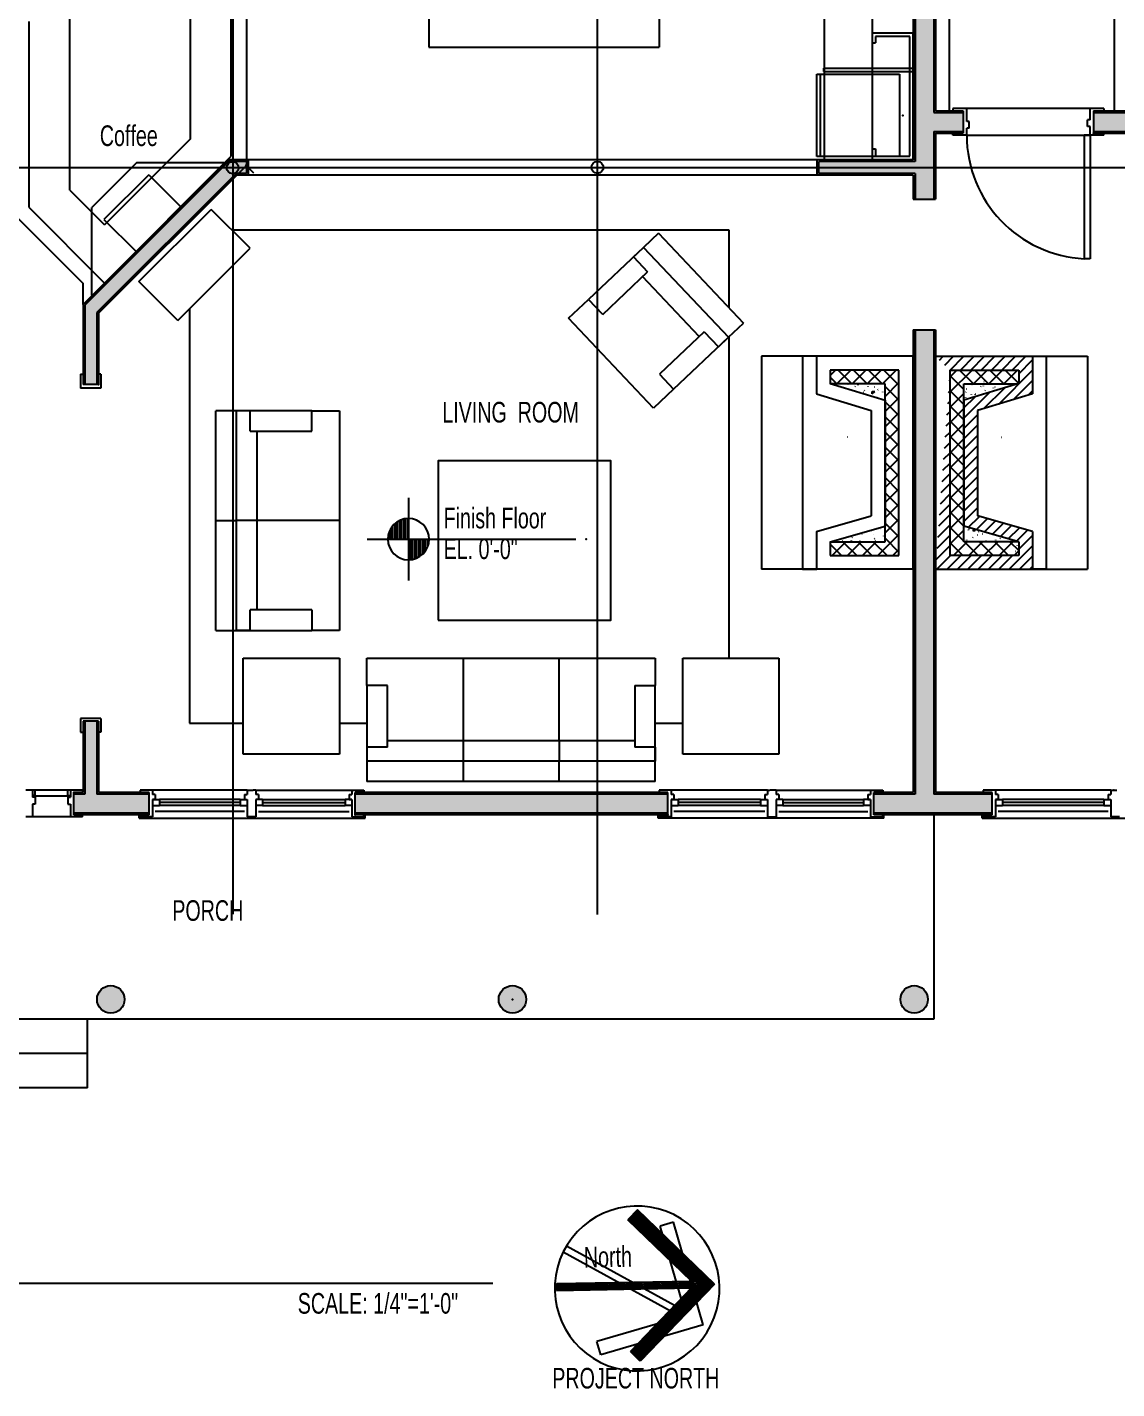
# Model space of a CAD drawing. Extents: x -744 to 664, y -463 to 346.
# Drawn here: x 0.6 to 318, y -453.9 to -57.5 of the extents above; entities that cross this region are included whole.
import ezdxf
from ezdxf.enums import TextEntityAlignment as Align

# ---------------------------------------------------------------- set-up
doc = ezdxf.new("R2010")
doc.units = 0
doc.header["$MEASUREMENT"] = 0
for name, color, linetype in [('1.1COLLINE', 7, 'Continuous'), ('1.1COLUMNS', 51, 'Continuous'), ('1.1DEMO', 3, 'Continuous'), ('1.1DRWDWS', 1, 'Continuous'), ('1.1FILL', 7, 'Continuous'), ('1.1NOTES', 11, 'Continuous'), ('1.1RMNAMES', 5, 'Continuous'), ('1.1WALL', 7, 'Continuous')]:
    doc.layers.add(name, color=color, linetype=linetype)
doc.styles.add('DCADTXTSTYLE21', font='ARIAL NARROW')
doc.styles.add('DCADTXTSTYLE25', font='ARIAL NARROW')
doc.styles.add('DCADTXTSTYLE26', font='ARIAL NARROW')
doc.styles.add('DCADTXTSTYLE30', font='ARIAL NARROW')
doc.styles.add('DCADTXTSTYLE31', font='ARIAL NARROW')
doc.styles.add('DCADTXTSTYLE37', font='ARIAL NARROW')
doc.styles.add('DCADTXTSTYLE56', font='ARIAL NARROW')
doc.styles.add('DCADTXTSTYLE60', font='ARIAL NARROW')
pattern_1 = [(45, (0, 0), (-2.20971, 2.20971), []), (-45, (0, 0), (2.20971, 2.20971), [])]
pattern_2 = [(0, (0, 0), (0, 12), [0.75, -11.25]), (90, (0.75, 0), (-12, 7e-16), [0.75, -11.25]), (45, (0, 0), (-12, 12), [1.06066, -15.9099]), (45, (12, 0), (-12, 12), [1.0607, -15.9099]), (0, (6.75, 4.5), (0, 12), [0.75, -11.25]), (90, (6.75, 15.75), (-12, 7e-16), [0.75, -11.25]), (45, (6.75, 15.75), (-12, 12), [1.06066, -15.9099]), (45, (18.75, 15.75), (-12, 12), [1.06066, -15.9099]), (20, (0, 0), (-1.02606, 2.819078), [-2.925, 0.075]), (55, (0, 0), (-2.457456, 1.72073), [-2.925, 0.075]), (80, (0, 0), (-2.954423, 0.520945), [-2.925, 0.075])]

# ---------------------------------------------------------------- blocks, each defined once
blk = doc.blocks.new('ARCHSM8')
at = {"color": 1, "linetype": 'Continuous', "ltscale": 12.015892}
for p, q in [((0, 12.01), (0, -12.01)), ((-12.01, 0), (12.01, 0))]:
    blk.add_line(p, q, dxfattribs=at)
at = {"color": 3, "linetype": 'Continuous', "ltscale": 12.015892}
for p, q in [((-4.51, 0), (-4.51, 3.97)), ((-3.88, 0), (-3.88, 4.59)), ((-3.25, 0), (-3.25, 5.05)), ((-2.63, 0), (-2.63, 5.4)), ((-2, 0), (-2, 5.66)), ((-1.38, 0), (-1.38, 5.85)), ((-0.75, 0), (-0.75, 5.96)), ((-0.13, 0), (-0.13, 6.01)), ((-5.76, 0), (-5.76, 1.72)), ((-5.13, 0), (-5.13, 3.12)), ((0.5, -5.99), (0.5, 0)), ((1.13, -5.9), (1.13, 0)), ((1.75, -5.75), (1.75, 0)), ((2.38, -5.52), (2.38, 0)), ((3, -5.2), (3, 0)), ((3.63, -4.79), (3.63, 0)), ((4.26, -4.24), (4.26, 0)), ((4.88, -3.5), (4.88, 0)), ((5.51, -2.4), (5.51, 0))]:
    blk.add_line(p, q, dxfattribs=at)
for start, end in [(90, 180), (0, 90), (180, 270), (270, 360)]:
    blk.add_arc((0, 0), 6.01, start, end, dxfattribs=at)

msp = doc.modelspace()

# ---------------------------------------------------------------- hatches: boundary and pattern name
at = {"layer": '1.1DRWDWS', "linetype": 'Continuous', "ltscale": 383.987732}
h = msp.add_hatch(dxfattribs=at)
h.set_pattern_fill('ansi31', color=11, scale=2.125, style=0, pattern_type=2)
h.set_pattern_definition([(45, (0, 0), (-1.502602, 1.502602), [])])
h.paths.add_polyline_path([(265.2, -153.28), (293.43, -153.28), (293.43, -164.22), (277.43, -169.07), (277.43, -199.74), (293.43, -204.33), (293.43, -215.28), (265.2, -215.28), (269.43, -157.28), (289.43, -157.28), (289.43, -161.21), (273.43, -166.06), (273.43, -202.75), (289.18, -207.28), (289.43, -211.28), (269.43, -211.28), (269.43, -157.28)], flags=0)
h = msp.add_hatch(dxfattribs=at)
h.set_pattern_fill('ansi37', color=11, scale=3.125, style=0, pattern_type=2)
h.set_pattern_definition(pattern_1)
h.paths.add_polyline_path([(234.71, -161.28), (234.48, -157.28), (254.48, -157.28), (254.48, -211.28), (234.48, -211.28), (234.48, -207.28), (250.48, -207.28), (250.48, -161.28)], flags=0)
h = msp.add_hatch(dxfattribs=at)
h.set_pattern_fill('ansi37', color=11, scale=3.125, style=0, pattern_type=2)
h.set_pattern_definition(pattern_1)
h.paths.add_polyline_path([(289.2, -161.28), (289.43, -157.28), (269.43, -157.28), (269.43, -211.28), (289.43, -211.28), (289.43, -207.28), (273.43, -207.28), (273.43, -161.28)], flags=0)
h = msp.add_hatch(dxfattribs=at)
h.set_pattern_fill('concrete', color=11, scale=0.75, style=0, pattern_type=2)
h.set_pattern_definition(pattern_2)
h.paths.add_polyline_path([(250.48, -161.28), (250.48, -166.06), (234.71, -161.28)], flags=0)
h = msp.add_hatch(dxfattribs=at)
h.set_pattern_fill('concrete', color=11, scale=0.75, style=0, pattern_type=2)
h.set_pattern_definition(pattern_2)
h.paths.add_polyline_path([(273.43, -161.28), (273.43, -166.06), (289.2, -161.28)], flags=0)
h = msp.add_hatch(dxfattribs=at)
h.set_pattern_fill('concrete', color=11, scale=0.75, style=0, pattern_type=2)
h.set_pattern_definition(pattern_2)
h.paths.add_polyline_path([(250.48, -207.54), (250.48, -202.75), (234.71, -207.54)], flags=0)
h = msp.add_hatch(dxfattribs=at)
h.set_pattern_fill('concrete', color=11, scale=0.75, style=0, pattern_type=2)
h.set_pattern_definition(pattern_2)
h.paths.add_polyline_path([(273.43, -207.54), (273.43, -202.75), (289.2, -207.54)], flags=0)
at = {"layer": '1.1FILL', "linetype": 'Continuous', "ltscale": 8}
for points in [[(259.2, -87.78), (259.2, -96.53), (231.2, -96.53), (231.2, -100.03), (259.2, -100.03), (259.2, -107.53), (264.7, -107.53), (264.7, -87.78), (273.2, -87.78), (273.2, -82.28), (264.7, -82.28), (264.7, -42.28), (259.2, -42.28)], [(311.2, -82.28), (311.2, -87.78), (321.2, -87.78), (321.2, -82.28)], [(20.93, -140.55), (61.46, -100.03), (64.53, -100.03), (64.53, -96.53), (59.3, -96.53), (17.43, -138.4)], [(20.93, -140.55), (17.43, -138.4), (17.43, -161.52), (20.93, -161.52)], [(281.7, -286.28), (281.7, -280.78), (264.7, -280.78), (264.7, -145.53), (259.2, -145.53), (259.2, -280.78), (247.2, -280.78), (247.2, -286.28)], [(36.2, -286.28), (36.2, -280.78), (20.93, -280.78), (20.93, -259.52), (17.43, -259.52), (17.43, -280.78), (14.2, -280.78), (14.2, -286.28)], [(187.2, -286.28), (187.2, -280.78), (96.2, -280.78), (96.2, -286.28)], [(28.97, -340.53, 1), (20.97, -340.53, 1)], [(145.96, -340.53, 1), (137.96, -340.53, 1)], [(262.96, -340.53, 1), (254.96, -340.53, 1)]]:
    msp.add_hatch(color=7, dxfattribs=at).paths.add_polyline_path(points, flags=0)

# ---------------------------------------------------------------- linework, layer by layer
at = {"layer": '1.1COLLINE', "color": 7, "linetype": 'Continuous', "ltscale": 96}
for p, q in [((60.58, -315.69), (60.58, -32.01)), ((166.7, -315.79), (166.7, -32.1)), ((-250.48, -98.28), (330.5, -98.28))]:
    msp.add_line(p, q, dxfattribs=at)
at = {"layer": '1.1COLUMNS', "color": 51, "linetype": 'Continuous', "ltscale": 12}
msp.add_line((64.08, -97.41), (66.52, -99.85), dxfattribs=at)
at = {"layer": '1.1COLUMNS', "color": 1, "linetype": 'Continuous', "ltscale": 12}
for centre in [(60.45, -98.37), (166.7, -98.28)]:
    msp.add_circle(centre, 1.75, dxfattribs=at)
at = {"layer": '1.1DEMO', "color": 11, "linetype": 'Continuous', "ltscale": 2}
for p, q in [((64.58, -97.61), (64.58, -39.41)), ((117.58, -39.28), (117.58, -63.28)), ((184.7, -39.28), (184.7, -63.28)), ((13.08, -104.87), (13.08, -44.66)), ((48.08, -43.91), (48.08, -90.07)), ((60.08, -95.04), (60.08, -43.91)), ((1.08, -55.76), (1.08, -109.84)), ((117.58, -63.28), (184.7, -63.28)), ((230.65, -95.15), (230.65, -71.15)), ((230.65, -71.15), (231.65, -71.15)), ((231.65, -71.15), (254.65, -71.15)), ((231.65, -95.15), (231.65, -71.15)), ((232.61, -69.34), (258.7, -69.34)), ((232.61, -70.34), (232.61, -69.34)), ((232.61, -70.34), (258.7, -70.34)), ((254.65, -71.15), (254.65, -95.15)), ((258.7, -70.34), (258.7, -69.34)), ((48.08, -90.07), (23.18, -114.97)), ((259.2, -87.78), (259.2, -87.78)), ((23.18, -131.94), (60.08, -95.04)), ((231.65, -95.15), (230.65, -95.15)), ((254.65, -95.15), (231.65, -95.15)), ((21.43, -140.76), (64.58, -97.61)), ((13.08, -104.87), (23.18, -114.97)), ((1.08, -109.84), (23.18, -131.94)), ((-3.42, -111.7), (16.93, -132.05)), ((16.93, -138.19), (16.93, -132.1))]:
    msp.add_line(p, q, dxfattribs=at)
msp.add_point((255.65, -83.15), dxfattribs=at)
at = {"layer": '1.1DRWDWS', "color": 3, "linetype": 'Continuous', "ltscale": 12}
for p, q in [((269.2, -81.78), (269.2, -14.42)), ((317.2, -14.42), (317.2, -81.78)), ((232.7, -17.36), (232.7, -96.03)), ((258.7, -59.17), (246.7, -59.17)), ((246.7, -59.17), (246.7, -61.97)), ((258.7, -96.03), (258.7, -59.17)), ((246.7, -61.97), (247.7, -61.97)), ((257.7, -60.17), (247.7, -60.17)), ((247.7, -60.17), (247.7, -61.97)), ((257.7, -95.03), (257.7, -60.17)), ((270.26, -81.15), (270.26, -81.78)), ((314.2, -81.15), (314.2, -81.78)), ((270.26, -88.9), (270.26, -88.28)), ((314.2, -88.9), (314.2, -88.28)), ((246.7, -92.91), (246.7, -96.03)), ((246.7, -92.91), (247.7, -92.91)), ((247.7, -92.91), (247.7, -95.03)), ((247.7, -95.03), (257.7, -95.03)), ((32.48, -96.91), (19.46, -109.92)), ((57.9, -96.91), (32.48, -96.91)), ((246.7, -96.03), (258.7, -96.03)), ((19.46, -135.45), (19.46, -109.92)), ((16.18, -158.52), (16.81, -158.52)), ((22.06, -158.52), (21.43, -158.52)), ((16.18, -262.71), (16.81, -262.71)), ((22.06, -262.71), (21.43, -262.71)), ((2.95, -279.65), (0.2, -279.65)), ((2.2, -279.65), (2.2, -281.65)), ((12.95, -281.39), (2.2, -281.39)), ((16.7, -279.65), (12.45, -279.65)), ((13.2, -279.65), (13.2, -281.65)), ((16.7, -279.65), (16.7, -280.28)), ((2.2, -283.65), (2.2, -287.4)), ((13.2, -283.65), (13.2, -287.4)), ((37.16, -282.34), (39.16, -282.34)), ((37.16, -284.09), (39.16, -284.09)), ((39.16, -282.34), (39.16, -284.09)), ((62.65, -283.22), (39.16, -283.22)), ((62.65, -282.34), (62.65, -284.09)), ((62.65, -282.34), (64.65, -282.34)), ((62.65, -284.09), (64.65, -284.09)), ((69.2, -282.34), (67.2, -282.34)), ((69.2, -284.09), (67.2, -284.09)), ((69.2, -282.34), (69.2, -284.09)), ((69.2, -283.22), (93.2, -283.22)), ((93.2, -282.34), (93.2, -284.09)), ((95.2, -282.34), (93.2, -282.34)), ((95.2, -284.09), (93.2, -284.09)), ((188.2, -282.34), (190.2, -282.34)), ((188.2, -284.09), (190.2, -284.09)), ((190.2, -282.34), (190.2, -284.09)), ((214.2, -283.22), (190.2, -283.22)), ((214.2, -282.34), (214.2, -284.09)), ((214.2, -282.34), (216.2, -282.34)), ((214.2, -284.09), (216.2, -284.09)), ((220.75, -282.34), (218.75, -282.34)), ((220.75, -284.09), (218.75, -284.09)), ((220.75, -282.34), (220.75, -284.09)), ((220.75, -283.22), (244.24, -283.22)), ((244.24, -282.34), (244.24, -284.09)), ((246.24, -282.34), (244.24, -282.34)), ((246.24, -284.09), (244.24, -284.09)), ((282.66, -282.34), (284.66, -282.34)), ((282.66, -284.09), (284.66, -284.09)), ((284.66, -282.34), (284.66, -284.09)), ((314.19, -283.22), (284.66, -283.22)), ((314.19, -282.34), (314.19, -284.09)), ((314.19, -282.34), (316.19, -282.34)), ((314.19, -284.09), (316.19, -284.09)), ((2.2, -287.4), (0.2, -287.4)), ((16.7, -287.4), (13.2, -287.4)), ((16.7, -287.4), (16.7, -286.78))]:
    msp.add_line(p, q, dxfattribs=at)
at = {"layer": '1.1DRWDWS', "color": 1, "linetype": 'Continuous', "ltscale": 8}
for p, q in [((246.7, -44.86), (246.7, -95.91)), ((230.7, -96.03), (64.53, -96.03)), ((36.01, -100.44), (23, -113.46)), ((36.01, -100.44), (45.35, -109.78)), ((230.7, -100.53), (64.53, -100.53)), ((23, -113.46), (32.33, -122.79)), ((226.48, -153.28), (226.48, -215.28)), ((297.43, -153.28), (297.43, -215.28))]:
    msp.add_line(p, q, dxfattribs=at)
at = {"layer": '1.1DRWDWS', "color": 3, "linetype": 'Continuous', "ltscale": 24}
for p, q in [((274.26, -81.15), (270.26, -81.15)), ((274.26, -84.9), (274.26, -81.15)), ((314.2, -81.15), (310.2, -81.15)), ((310.2, -84.4), (310.2, -81.15)), ((275.01, -84.9), (274.26, -84.9)), ((274.26, -88.9), (274.26, -86.9)), ((275.01, -86.9), (274.26, -86.9)), ((275.01, -86.9), (275.01, -84.9)), ((310.2, -84.4), (309.45, -84.4)), ((309.45, -86.4), (309.45, -84.4)), ((310.2, -86.4), (309.45, -86.4)), ((310.2, -88.9), (310.2, -86.4)), ((274.26, -88.9), (270.26, -88.9)), ((308.51, -88.9), (308.51, -124.9)), ((310.26, -88.9), (308.51, -88.9)), ((314.2, -88.9), (310.2, -88.9)), ((310.26, -88.9), (310.26, -124.9)), ((310.26, -124.9), (308.51, -124.9)), ((16.18, -158.52), (16.18, -162.52)), ((22.06, -158.52), (22.06, -162.52)), ((22.06, -162.52), (16.18, -162.52)), ((16.18, -258.71), (16.18, -262.71)), ((22.06, -258.71), (16.18, -258.71)), ((22.06, -258.71), (22.06, -262.71)), ((2.95, -281.15), (2.2, -281.15)), ((2.95, -281.15), (2.95, -279.65)), ((12.45, -281.15), (12.45, -279.65)), ((12.45, -281.15), (13.2, -281.15)), ((37.16, -279.65), (33.58, -279.65)), ((33.58, -279.65), (33.58, -280.28)), ((37.16, -279.65), (37.16, -280.84)), ((37.91, -280.84), (37.16, -280.84)), ((37.91, -280.84), (37.91, -282.34)), ((63.9, -280.84), (64.65, -280.84)), ((63.9, -280.84), (63.9, -282.34)), ((64.65, -279.65), (66.4, -279.65)), ((64.65, -279.65), (64.65, -280.84)), ((67.2, -279.65), (66.45, -279.65)), ((67.2, -279.65), (67.2, -280.84)), ((67.95, -280.84), (67.2, -280.84)), ((67.95, -280.84), (67.95, -282.34)), ((94.45, -280.84), (95.2, -280.84)), ((94.45, -280.84), (94.45, -282.34)), ((95.2, -279.65), (95.2, -280.84)), ((95.2, -279.65), (98.7, -279.65)), ((98.7, -279.65), (98.7, -280.28)), ((188.2, -279.65), (184.7, -279.65)), ((184.7, -279.65), (184.7, -280.28)), ((188.2, -279.65), (188.2, -280.84)), ((188.95, -280.84), (188.2, -280.84)), ((188.95, -280.84), (188.95, -282.34)), ((215.45, -280.84), (216.2, -280.84)), ((215.45, -280.84), (215.45, -282.34)), ((216.2, -279.65), (216.95, -279.65)), ((216.2, -279.65), (216.2, -280.84)), ((218.75, -279.65), (217, -279.65)), ((218.75, -279.65), (218.75, -280.84)), ((219.5, -280.84), (218.75, -280.84)), ((219.5, -280.84), (219.5, -282.34)), ((245.49, -280.84), (246.24, -280.84)), ((245.49, -280.84), (245.49, -282.34)), ((246.24, -279.65), (246.24, -280.84)), ((246.24, -279.65), (249.83, -279.65)), ((249.83, -279.65), (249.83, -280.28)), ((282.66, -279.65), (279.08, -279.65)), ((279.08, -279.65), (279.08, -280.28)), ((282.66, -279.65), (282.66, -280.84)), ((283.41, -280.84), (282.66, -280.84)), ((283.41, -280.84), (283.41, -282.34)), ((315.44, -280.84), (316.19, -280.84)), ((315.44, -280.84), (315.44, -282.34)), ((316.19, -279.65), (317.94, -279.65)), ((316.19, -279.65), (316.19, -280.84)), ((2.95, -281.65), (2.2, -281.65)), ((2.95, -283.65), (2.2, -283.65)), ((2.95, -281.65), (2.95, -283.65)), ((12.45, -281.65), (13.2, -281.65)), ((12.45, -281.65), (12.45, -283.65)), ((12.45, -283.65), (13.2, -283.65)), ((37.16, -282.34), (37.16, -287.4)), ((37.91, -282.34), (37.16, -282.34)), ((63.9, -282.34), (64.65, -282.34)), ((64.65, -282.34), (64.65, -287.4)), ((67.95, -282.34), (67.2, -282.34)), ((67.2, -282.34), (67.2, -287.4)), ((94.45, -282.34), (95.2, -282.34)), ((95.2, -282.34), (95.2, -287.4)), ((188.2, -282.34), (188.2, -287.4)), ((188.95, -282.34), (188.2, -282.34)), ((215.45, -282.34), (216.2, -282.34)), ((216.2, -282.34), (216.2, -287.4)), ((219.5, -282.34), (218.75, -282.34)), ((218.75, -282.34), (218.75, -287.4)), ((245.49, -282.34), (246.24, -282.34)), ((246.24, -282.34), (246.24, -287.4)), ((282.66, -282.34), (282.66, -287.4)), ((283.41, -282.34), (282.66, -282.34)), ((315.44, -282.34), (316.19, -282.34)), ((316.19, -282.34), (316.19, -287.4)), ((33.58, -287.4), (33.58, -286.78)), ((37.16, -287.4), (33.58, -287.4)), ((67.2, -287.4), (64.65, -287.4)), ((95.2, -287.4), (98.7, -287.4)), ((98.7, -287.4), (98.7, -286.78)), ((184.7, -287.4), (184.7, -286.78)), ((188.2, -287.4), (184.7, -287.4)), ((216.2, -287.4), (218.75, -287.4)), ((246.24, -287.4), (249.83, -287.4)), ((249.83, -287.4), (249.83, -286.78)), ((279.08, -287.4), (279.08, -286.78)), ((282.66, -287.4), (279.08, -287.4)), ((318.74, -287.4), (316.19, -287.4)), ((18.2, -366.28), (18.2, -346.28)), ((18.2, -356.28), (-53.8, -356.28)), ((18.2, -366.28), (-53.8, -366.28))]:
    msp.add_line(p, q, dxfattribs=at)
at = {"layer": '1.1DRWDWS', "color": 11, "linetype": 'Continuous', "ltscale": 24}
for p, q in [((310.2, -81.15), (274.26, -81.15)), ((274.26, -88.9), (310.26, -88.9)), ((62.65, -282.34), (39.16, -282.34)), ((62.65, -284.09), (39.16, -284.09)), ((69.2, -282.34), (93.2, -282.34)), ((69.2, -284.09), (93.2, -284.09)), ((214.2, -282.34), (190.2, -282.34)), ((214.2, -284.09), (190.2, -284.09)), ((220.75, -282.34), (244.24, -282.34)), ((220.75, -284.09), (244.24, -284.09)), ((314.19, -282.34), (284.66, -282.34)), ((314.19, -284.09), (284.66, -284.09))]:
    msp.add_line(p, q, dxfattribs=at)
at = {"layer": '1.1DRWDWS', "color": 1, "linetype": 'Continuous', "ltscale": 12}
for p, q in [((230.48, -153.28), (214.48, -153.28)), ((214.48, -153.28), (214.48, -215.28)), ((293.43, -153.28), (309.43, -153.28)), ((309.43, -153.28), (309.43, -215.28)), ((234.48, -161.21), (250.48, -166.06)), ((289.43, -161.21), (273.43, -166.06)), ((250.48, -166.06), (250.48, -202.75)), ((273.43, -166.06), (273.43, -202.75)), ((234.48, -207.35), (250.48, -202.75)), ((289.43, -207.35), (273.43, -202.75)), ((230.48, -215.28), (214.48, -215.28)), ((293.43, -215.28), (309.43, -215.28)), ((13.2, -279.65), (2.95, -279.65)), ((13.2, -287.4), (2.2, -287.4))]:
    msp.add_line(p, q, dxfattribs=at)
at = {"layer": '1.1DRWDWS', "color": 7, "linetype": 'Continuous', "ltscale": 383.987732}
for p, q in [((230.48, -153.28), (226.48, -153.28)), ((293.43, -153.28), (297.43, -153.28)), ((226.48, -215.28), (230.61, -215.28)), ((297.43, -215.28), (293.29, -215.28))]:
    msp.add_line(p, q, dxfattribs=at)
at = {"layer": '1.1DRWDWS', "color": 5, "linetype": 'Continuous', "ltscale": 383.987732}
for p, q in [((258.7, -153.28), (230.48, -153.28)), ((230.48, -153.28), (230.48, -164.22)), ((258.7, -215.28), (258.7, -153.28)), ((265.2, -153.28), (293.43, -153.28)), ((265.2, -215.28), (265.2, -153.28)), ((293.43, -153.28), (293.43, -164.22)), ((230.48, -204.33), (230.48, -215.28)), ((293.43, -204.33), (293.43, -215.28)), ((258.7, -215.28), (230.48, -215.28)), ((265.2, -215.28), (293.43, -215.28))]:
    msp.add_line(p, q, dxfattribs=at)
at = {"layer": '1.1DRWDWS', "color": 1, "linetype": 'Continuous', "ltscale": 383.987732}
for p, q in [((234.48, -157.28), (234.48, -161.28)), ((254.48, -157.28), (234.48, -157.28)), ((254.48, -211.28), (254.48, -157.28)), ((269.43, -211.28), (269.43, -157.28)), ((269.43, -157.28), (289.43, -157.28)), ((289.43, -157.28), (289.43, -161.28)), ((250.48, -161.28), (234.48, -161.28)), ((239.74, -161.42), (239.67, -161.39)), ((244.62, -160.64), (244.58, -160.62)), ((250.48, -207.28), (250.48, -161.28)), ((273.43, -207.28), (273.43, -161.28)), ((273.43, -161.28), (289.43, -161.28)), ((279.29, -160.64), (279.33, -160.62)), ((284.16, -161.42), (284.23, -161.39)), ((249.86, -163.7), (249.84, -163.63)), ((274.05, -163.7), (274.06, -163.63)), ((239.59, -176.87), (239.55, -176.8)), ((284.31, -176.87), (284.36, -176.8)), ((234.48, -207.28), (234.48, -211.28)), ((234.48, -207.28), (250.48, -207.28)), ((234.88, -208.47), (234.84, -208.41)), ((235.41, -210.02), (235.34, -209.99)), ((289.43, -207.28), (273.43, -207.28)), ((288.49, -210.02), (288.56, -209.99)), ((289.02, -208.47), (289.06, -208.41)), ((289.43, -207.28), (289.43, -211.28)), ((234.48, -211.28), (254.48, -211.28)), ((289.43, -211.28), (269.43, -211.28))]:
    msp.add_line(p, q, dxfattribs=at)
at = {"layer": '1.1DRWDWS', "color": 5, "linetype": 'Continuous', "ltscale": 12}
for p, q in [((230.48, -164.22), (246.48, -169.07)), ((293.43, -164.22), (277.43, -169.07)), ((246.48, -169.07), (246.48, -199.74)), ((277.43, -169.07), (277.43, -199.74)), ((230.48, -204.33), (246.48, -199.74)), ((293.43, -204.33), (277.43, -199.74))]:
    msp.add_line(p, q, dxfattribs=at)
at = {"layer": '1.1DRWDWS', "color": 7, "linetype": 'Continuous', "ltscale": 12}
for p, q in [((64.65, -279.65), (37.16, -279.65)), ((67.2, -279.65), (95.2, -279.65)), ((216.2, -279.65), (188.2, -279.65)), ((218.75, -279.65), (246.24, -279.65)), ((316.19, -279.65), (282.66, -279.65)), ((33.23, -287.78), (99.05, -287.78)), ((250.17, -287.78), (184.36, -287.78)), ((278.73, -287.78), (391.55, -287.78))]:
    msp.add_line(p, q, dxfattribs=at)
at = {"layer": '1.1DRWDWS', "color": 7, "linetype": 'Continuous', "ltscale": 24}
for p, q in [((33.23, -287.78), (33.23, -286.78)), ((99.05, -287.78), (99.05, -286.78)), ((184.36, -287.78), (184.36, -286.78)), ((250.17, -287.78), (250.17, -286.78)), ((278.73, -287.78), (278.73, -286.78))]:
    msp.add_line(p, q, dxfattribs=at)
at = {"layer": '1.1DRWDWS', "color": 11, "linetype": 'Continuous', "ltscale": 3}
for p, q in [((63.9, -285.84), (37.91, -285.84)), ((67.95, -285.84), (94.45, -285.84)), ((215.45, -285.84), (188.95, -285.84)), ((219.5, -285.84), (245.49, -285.84)), ((315.44, -285.84), (283.41, -285.84))]:
    msp.add_line(p, q, dxfattribs=at)
at = {"layer": '1.1DRWDWS', "color": 1, "linetype": 'Continuous', "ltscale": 24}
msp.add_arc((310.26, -88.9), 36, 180, 267.2168, dxfattribs=at)
at = {"layer": '1.1DRWDWS', "color": 51, "linetype": 'Continuous', "ltscale": 12}
for p in [(311.2, -88.28), (21.43, -161.52), (14.2, -280.28)]:
    msp.add_point(p, dxfattribs=at)
at = {"layer": '1.1DRWDWS', "color": 3, "linetype": 'Continuous', "ltscale": 12}
msp.add_point((317.06, -279.65), dxfattribs=at)
at = {"layer": '1.1DRWDWS', "color": 51, "linetype": 'Continuous'}
for p in [(96.2, -286.78), (187.2, -286.78)]:
    msp.add_point(p, dxfattribs=at)
at = {"layer": '1.1DRWDWS', "color": 3, "linetype": 'Continuous', "ltscale": 24}
msp.add_point((141.96, -340.53), dxfattribs=at)
at = {"layer": '1.1NOTES', "color": 11, "linetype": 'Continuous', "ltscale": 12}
for p, q in [((33.17, -131.55), (54.23, -110.5)), ((65.54, -121.81), (54.23, -110.5)), ((205.05, -116.53), (60.58, -116.53)), ((184.47, -117.46), (180.11, -121.59)), ((184.47, -117.46), (209.21, -143.62)), ((205.05, -139.21), (205.05, -116.53)), ((44.49, -142.87), (65.54, -121.81)), ((180.11, -121.59), (164.13, -136.71)), ((177.21, -124.34), (180.11, -121.59)), ((180.11, -121.59), (204.85, -147.74)), ((177.21, -124.34), (181.33, -128.7)), ((168.26, -141.07), (181.33, -128.7)), ((196.37, -147.5), (179.88, -130.07)), ((44.49, -142.87), (33.17, -131.55)), ((158.32, -142.21), (164.13, -136.71)), ((168.26, -141.07), (164.13, -136.71)), ((47.86, -139.49), (47.86, -260.13)), ((183.06, -168.36), (158.32, -142.21)), ((197.83, -146.13), (184.75, -158.5)), ((197.83, -146.13), (201.95, -150.49)), ((204.85, -147.74), (209.21, -143.62)), ((188.87, -162.86), (204.85, -147.74)), ((201.95, -150.49), (204.85, -147.74)), ((205.05, -241.13), (205.05, -147.56)), ((184.75, -158.5), (188.87, -162.86)), ((188.87, -162.86), (183.06, -168.36)), ((55.56, -233.13), (55.56, -169.13)), ((61.56, -169.13), (55.56, -169.13)), ((61.56, -233.13), (61.56, -169.13)), ((83.56, -169.13), (61.56, -169.13)), ((65.56, -169.13), (61.56, -169.13)), ((65.56, -175.13), (65.56, -169.13)), ((83.56, -169.13), (91.56, -169.13)), ((83.56, -175.13), (83.56, -169.13)), ((91.56, -169.13), (91.56, -233.13)), ((65.56, -175.13), (83.56, -175.13)), ((67.56, -175.13), (67.56, -227.13)), ((55.56, -201.13), (61.56, -201.13)), ((67.56, -201.13), (61.56, -201.13)), ((91.56, -201.13), (67.56, -201.13)), ((83.56, -227.13), (65.56, -227.13)), ((65.56, -233.13), (65.56, -227.13)), ((83.56, -227.13), (83.56, -233.13)), ((55.56, -233.13), (61.56, -233.13)), ((61.56, -233.13), (83.56, -233.13)), ((65.56, -233.13), (61.56, -233.13)), ((91.56, -233.13), (83.56, -233.13)), ((63.56, -269.13), (63.56, -241.13)), ((63.56, -241.13), (91.56, -241.13)), ((91.56, -241.13), (91.56, -269.13)), ((99.56, -249.13), (99.56, -241.13)), ((99.56, -241.13), (183.56, -241.13)), ((127.56, -241.13), (127.56, -265.13)), ((155.56, -265.13), (155.56, -241.13)), ((183.56, -241.13), (183.56, -249.13)), ((191.56, -269.13), (191.56, -241.13)), ((191.56, -241.13), (219.56, -241.13)), ((219.56, -241.13), (219.56, -269.13)), ((105.56, -249.13), (99.56, -249.13)), ((99.56, -249.13), (99.56, -271.13)), ((105.56, -267.13), (105.56, -249.13)), ((177.56, -249.13), (177.56, -267.13)), ((177.56, -249.13), (183.56, -249.13)), ((183.56, -271.13), (183.56, -249.13)), ((47.86, -260.13), (63.56, -260.13)), ((91.56, -260.13), (99.56, -260.13)), ((183.56, -260.13), (191.56, -260.13)), ((105.56, -265.13), (177.56, -265.13)), ((127.56, -265.13), (127.56, -271.13)), ((155.56, -265.13), (155.56, -271.13)), ((91.56, -269.13), (63.56, -269.13)), ((105.56, -267.13), (99.56, -267.13)), ((99.56, -267.13), (99.56, -271.13)), ((183.56, -267.13), (177.56, -267.13)), ((183.56, -267.13), (183.56, -271.13)), ((219.56, -269.13), (191.56, -269.13)), ((183.56, -271.13), (99.56, -271.13)), ((99.56, -271.13), (99.56, -277.13)), ((127.56, -271.13), (127.56, -277.13)), ((155.56, -277.13), (155.56, -271.13)), ((183.56, -277.13), (183.56, -271.13)), ((183.56, -277.13), (99.56, -277.13))]:
    msp.add_line(p, q, dxfattribs=at)
at = {"layer": '1.1NOTES', "color": 1, "linetype": 'Continuous', "ltscale": 12}
for p, q in [((111.67, -206.54), (160.44, -206.54)), ((178.37, -401.84), (175.6, -404.72)), ((175.98, -404.32), (180.85, -404.23)), ((176.44, -403.84), (180.38, -403.77)), ((176.9, -403.36), (179.9, -403.31)), ((177.36, -402.89), (179.42, -402.85)), ((177.82, -402.41), (178.94, -402.39)), ((178.28, -401.93), (178.47, -401.93)), ((200.78, -423.42), (178.37, -401.84)), ((194.11, -422.55), (175.6, -404.72)), ((175.68, -404.79), (181.33, -404.69)), ((176.15, -405.25), (181.81, -405.15)), ((176.63, -405.71), (182.29, -405.61)), ((177.11, -406.17), (182.76, -406.07)), ((177.59, -406.63), (183.24, -406.53)), ((178.06, -407.09), (183.72, -406.99)), ((178.54, -407.55), (184.2, -407.45)), ((179.02, -408.01), (184.67, -407.91)), ((179.5, -408.47), (185.15, -408.37)), ((179.97, -408.93), (185.63, -408.83)), ((180.45, -409.39), (186.11, -409.29)), ((180.93, -409.85), (186.58, -409.75)), ((181.41, -410.31), (187.06, -410.21)), ((181.88, -410.77), (187.54, -410.67)), ((182.36, -411.23), (188.02, -411.13)), ((182.84, -411.69), (188.49, -411.59)), ((183.32, -412.15), (188.97, -412.05)), ((183.79, -412.61), (189.45, -412.51)), ((184.27, -413.07), (189.93, -412.97)), ((184.75, -413.53), (190.4, -413.43)), ((185.22, -413.99), (190.88, -413.89)), ((185.7, -414.45), (191.36, -414.35)), ((186.18, -414.91), (191.84, -414.81)), ((186.66, -415.37), (192.31, -415.26)), ((187.13, -415.83), (192.79, -415.72)), ((187.61, -416.29), (193.27, -416.18)), ((188.09, -416.75), (193.75, -416.64)), ((188.57, -417.21), (194.22, -417.1)), ((189.04, -417.67), (194.7, -417.56)), ((189.52, -418.13), (195.18, -418.02)), ((190, -418.59), (195.66, -418.48)), ((190.48, -419.05), (196.13, -418.94)), ((190.95, -419.51), (196.61, -419.4)), ((191.43, -419.97), (197.09, -419.86)), ((154.79, -423.28), (194.11, -422.55)), ((154.79, -423.28), (154.83, -425.28)), ((154.8, -423.47), (199.95, -422.62)), ((154.8, -423.94), (200.43, -423.08)), ((154.81, -424.41), (200.66, -423.55)), ((154.82, -424.88), (200.2, -424.02)), ((200.78, -423.42), (179.2, -445.83)), ((191.91, -420.43), (197.57, -420.32)), ((192.39, -420.89), (198.04, -420.78)), ((192.86, -421.35), (198.52, -421.24)), ((193.34, -421.81), (199, -421.7)), ((193.82, -422.27), (199.48, -422.16)), ((154.83, -425.28), (194.14, -424.54)), ((194.14, -424.54), (176.32, -443.05)), ((190.86, -427.95), (196.52, -427.84)), ((191.32, -427.47), (196.98, -427.37)), ((191.78, -427), (197.44, -426.89)), ((192.24, -426.52), (197.9, -426.41)), ((192.7, -426.04), (198.36, -425.93)), ((193.16, -425.56), (198.82, -425.46)), ((193.62, -425.09), (199.28, -424.98)), ((194.08, -424.61), (199.74, -424.5)), ((187.18, -431.77), (192.84, -431.66)), ((187.64, -431.29), (193.3, -431.19)), ((188.1, -430.82), (193.76, -430.71)), ((188.56, -430.34), (194.22, -430.23)), ((189.02, -429.86), (194.68, -429.75)), ((189.48, -429.38), (195.14, -429.28)), ((189.94, -428.91), (195.6, -428.8)), ((190.4, -428.43), (196.06, -428.32)), ((183.05, -436.07), (188.7, -435.96)), ((183.51, -435.59), (189.16, -435.48)), ((183.97, -435.11), (189.62, -435.01)), ((184.42, -434.64), (190.08, -434.53)), ((184.88, -434.16), (190.54, -434.05)), ((185.34, -433.68), (191, -433.57)), ((185.8, -433.2), (191.46, -433.1)), ((186.26, -432.73), (191.92, -432.62)), ((186.72, -432.25), (192.38, -432.14)), ((179.37, -439.89), (185.02, -439.78)), ((179.83, -439.41), (185.48, -439.3)), ((180.29, -438.93), (185.94, -438.83)), ((180.75, -438.45), (186.4, -438.35)), ((181.21, -437.98), (186.86, -437.87)), ((181.67, -437.5), (187.32, -437.39)), ((182.13, -437.02), (187.78, -436.92)), ((182.59, -436.55), (188.24, -436.44)), ((179.2, -445.83), (176.32, -443.05)), ((176.49, -443.22), (181.8, -443.12)), ((176.61, -442.75), (182.26, -442.65)), ((176.97, -443.68), (181.34, -443.6)), ((177.07, -442.27), (182.72, -442.17)), ((177.53, -441.8), (183.18, -441.69)), ((177.99, -441.32), (183.64, -441.21)), ((178.45, -440.84), (184.1, -440.74)), ((178.91, -440.36), (184.56, -440.26)), ((177.45, -444.14), (180.88, -444.08)), ((177.92, -444.6), (180.42, -444.56)), ((178.4, -445.06), (179.96, -445.03)), ((178.88, -445.52), (179.5, -445.51))]:
    msp.add_line(p, q, dxfattribs=at)
at = {"layer": '1.1NOTES', "color": 51, "linetype": 'Continuous', "ltscale": 12}
for p, q in [((188.84, -405.43), (185, -406.55)), ((192.2, -431.22), (185, -406.55)), ((197.55, -435.3), (188.84, -405.43)), ((156.76, -414.06), (191.23, -432.97)), ((157.72, -412.31), (192.2, -431.22)), ((191.23, -432.97), (166.56, -440.17)), ((197.55, -435.3), (167.68, -444.01)), ((167.68, -444.01), (166.56, -440.17))]:
    msp.add_line(p, q, dxfattribs=at)
at = {"layer": '1.1NOTES', "color": 3, "linetype": 'Continuous', "ltscale": 2}
msp.add_line((-191.78, -423.13), (136.26, -423.13), dxfattribs=at)
msp.add_line((-191.78, -423.13), (136.26, -423.13), dxfattribs=at)
at = {"layer": '1.1NOTES', "color": 11, "linetype": 'Continuous', "ltscale": 12}
msp.add_lwpolyline([(120.36, -230.11), (170.65, -230.11), (170.65, -183.76), (120.36, -183.76)], close=True, dxfattribs=at)
at = {"layer": '1.1NOTES', "color": 1, "linetype": 'Continuous', "ltscale": 12}
msp.add_arc((178.26, -424.72), 24, 153.6453, 513.645, dxfattribs=at)
at = {"layer": '1.1NOTES', "color": 51, "linetype": 'Continuous', "ltscale": 4}
msp.add_point((163.44, -206.54), dxfattribs=at)
at = {"layer": '1.1WALL', "color": 5, "linetype": 'Continuous', "ltscale": 12}
for p, q in [((258.7, -42.28), (258.7, -88.28)), ((258.7, -88.28), (258.7, -96.03)), ((265.2, -88.28), (265.2, -107.53)), ((265.2, -88.28), (273.2, -88.28)), ((311.2, -88.28), (321.2, -88.28)), ((59.1, -96.03), (16.93, -138.19)), ((65.03, -96.03), (59.1, -96.03)), ((65.03, -96.03), (65.03, -100.53)), ((258.7, -96.03), (230.7, -96.03)), ((230.7, -100.53), (230.7, -96.03)), ((61.67, -100.53), (21.43, -140.76)), ((65.03, -100.53), (61.67, -100.53)), ((258.7, -100.53), (230.7, -100.53)), ((258.7, -100.53), (258.7, -107.53)), ((16.93, -138.19), (16.93, -161.52)), ((21.43, -140.76), (21.43, -161.52)), ((258.7, -145.53), (258.7, -280.28)), ((265.2, -145.53), (265.2, -280.28)), ((16.93, -259.52), (16.93, -280.28)), ((21.43, -259.52), (21.43, -280.28)), ((16.93, -280.28), (14.2, -280.28)), ((36.2, -280.28), (21.43, -280.28)), ((187.2, -280.28), (96.2, -280.28)), ((258.7, -280.28), (247.2, -280.28)), ((281.7, -280.28), (265.2, -280.28)), ((36.2, -286.78), (14.2, -286.78)), ((187.2, -286.78), (96.2, -286.78)), ((281.7, -286.78), (247.2, -286.78))]:
    msp.add_line(p, q, dxfattribs=at)
at = {"layer": '1.1WALL', "color": 7, "linetype": 'Continuous', "ltscale": 12}
for p, q in [((259.2, -42.28), (259.2, -87.78)), ((264.7, -42.28), (264.7, -82.28)), ((264.7, -82.28), (273.2, -82.28)), ((311.2, -82.28), (321.2, -82.28)), ((259.2, -87.78), (259.2, -96.53)), ((264.7, -87.78), (264.7, -107.53)), ((264.7, -87.78), (273.2, -87.78)), ((311.2, -87.78), (321.2, -87.78)), ((59.3, -96.53), (17.43, -138.4)), ((64.53, -96.53), (59.3, -96.53)), ((64.53, -96.53), (64.53, -100.03)), ((259.2, -96.53), (231.2, -96.53)), ((231.2, -100.03), (231.2, -96.53)), ((61.46, -100.03), (20.93, -140.55)), ((64.53, -100.03), (61.46, -100.03)), ((259.2, -100.03), (231.2, -100.03)), ((259.2, -100.03), (259.2, -107.53)), ((17.43, -138.4), (17.43, -161.52)), ((20.93, -140.55), (20.93, -161.52)), ((259.2, -145.53), (259.2, -280.78)), ((264.7, -145.53), (264.7, -280.78)), ((17.43, -259.52), (17.43, -280.78)), ((20.93, -259.52), (20.93, -280.78)), ((17.43, -280.78), (14.2, -280.78)), ((36.2, -280.78), (20.93, -280.78)), ((187.2, -280.78), (96.2, -280.78)), ((259.2, -280.78), (247.2, -280.78)), ((281.7, -280.78), (264.7, -280.78)), ((36.2, -286.28), (14.2, -286.28)), ((187.2, -286.28), (96.2, -286.28)), ((281.7, -286.28), (247.2, -286.28))]:
    msp.add_line(p, q, dxfattribs=at)
at = {"layer": '1.1WALL', "color": 132, "linetype": 'Continuous', "ltscale": 12}
for p, q in [((265.2, -42.28), (265.2, -81.78)), ((265.2, -81.78), (273.2, -81.78)), ((311.2, -81.78), (321.2, -81.78))]:
    msp.add_line(p, q, dxfattribs=at)
at = {"layer": '1.1WALL', "color": 1, "linetype": 'Continuous', "ltscale": 12}
for p, q in [((273.2, -81.78), (273.2, -88.28)), ((311.2, -81.78), (311.2, -88.28)), ((258.7, -107.53), (265.2, -107.53)), ((258.7, -145.53), (265.2, -145.53)), ((21.43, -161.52), (16.93, -161.52)), ((21.43, -259.52), (16.93, -259.52)), ((14.2, -286.78), (14.2, -280.28)), ((36.2, -286.78), (36.2, -280.28)), ((96.2, -286.78), (96.2, -280.28)), ((187.2, -286.78), (187.2, -280.28)), ((247.2, -286.78), (247.2, -280.28)), ((281.7, -286.78), (281.7, -280.28))]:
    msp.add_line(p, q, dxfattribs=at)
at = {"layer": '1.1WALL', "color": 3, "linetype": 'Continuous', "ltscale": 12}
for p, q in [((264.7, -286.28), (264.7, -346.28)), ((264.7, -346.28), (-119.3, -346.28))]:
    msp.add_line(p, q, dxfattribs=at)
at = {"layer": '1.1WALL', "color": 5, "linetype": 'Continuous', "ltscale": 12}
for centre in [(24.97, -340.53), (141.96, -340.53), (258.96, -340.53)]:
    msp.add_circle(centre, 4, dxfattribs=at)
at = {"layer": '1.1WALL', "color": 1, "linetype": 'Continuous', "ltscale": 12}
msp.add_point((265.2, -184.28), dxfattribs=at)

# ---------------------------------------------------------------- block references
at = {"layer": '1.1NOTES', "color": 250, "linetype": 'Continuous', "ltscale": 0.03125}
msp.add_blockref('ARCHSM8', (111.67, -206.54), dxfattribs=at)

# ---------------------------------------------------------------- texts
at = {"layer": '1.1NOTES', "color": 3, "linetype": 'Continuous', "ltscale": 12, "style": 'DCADTXTSTYLE37', "width": 0.833333}
msp.add_text('Coffee', height=6, dxfattribs=at).set_placement((38.66, -93.85), align=Align.BOTTOM_RIGHT)
at = {"layer": '1.1NOTES', "color": 5, "linetype": 'Continuous', "ltscale": 15.996, "width": 0.833333}
for s, height, style, p in [('Finish Floor', 5.9985, 'DCADTXTSTYLE30', (121.9, -205.18)), ('EL. 0\'-0"', 5.998, 'DCADTXTSTYLE31', (121.9, -214.13))]:
    msp.add_text(s, height=height, dxfattribs=dict(at, style=style)).set_placement(p, align=Align.BOTTOM_LEFT)
at = {"layer": '1.1NOTES', "color": 1, "linetype": 'Continuous', "ltscale": 16, "style": 'DCADTXTSTYLE25', "width": 0.833333}
msp.add_text('North', height=6, rotation=1.0759, dxfattribs=at).set_placement((162.85, -420.43), align=Align.BOTTOM_LEFT)
at = {"layer": '1.1NOTES', "color": 3, "linetype": 'Continuous', "ltscale": 2, "style": 'DCADTXTSTYLE21', "width": 0.833333}
msp.add_text('SCALE: 1/4"=1\'-0"', height=6, dxfattribs=at).set_placement((79.43, -433.84), align=Align.BOTTOM_LEFT)
at = {"layer": '1.1NOTES', "color": 3, "linetype": 'Continuous', "ltscale": 16, "style": 'DCADTXTSTYLE26', "width": 0.833333}
msp.add_text('PROJECT NORTH', height=6, dxfattribs=at).set_placement((153.56, -455.63), align=Align.BOTTOM_LEFT)
at = {"layer": '1.1RMNAMES', "color": 5, "linetype": 'Continuous', "ltscale": 8, "width": 0.833333}
for s, style, p in [('LIVING  ROOM', 'DCADTXTSTYLE56', (121.52, -174.36)), ('PORCH', 'DCADTXTSTYLE60', (42.89, -319.46))]:
    msp.add_text(s, height=6, dxfattribs=dict(at, style=style)).set_placement(p, align=Align.BOTTOM_LEFT)

doc.saveas('drawing.dxf')
